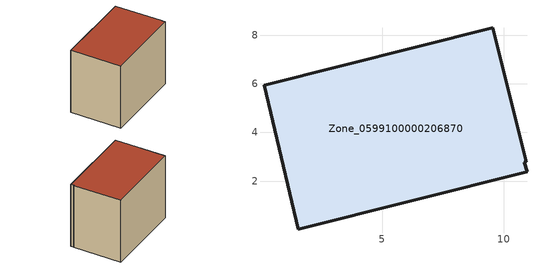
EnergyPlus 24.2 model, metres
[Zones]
Zone_0599100000206870
 floor ground (C_G): 1.54,0.01 0.14,5.94 9.54,8.31 10.92,2.79 10.85,2.77 10.96,2.38 z0
 wall outside (C_F): 0.14,5.94 1.54,0.01 10.96,2.38 10.85,2.77 10.92,2.79 9.54,8.31 0.14,5.94 z0:7.85
 roof outside (C_R): 9.54,8.31 0.14,5.94 1.54,0.01 10.96,2.38 10.85,2.77 10.92,2.79 z7.85
[BUILDING]
Pand.0599100000206870: North Axis=0; Terrain=City; Loads Convergence Tolerance Value=0.04; Temperature Convergence Tolerance Value=0.4; Solar Distribution=FullExterior; Maximum Number of Warmup Days=25; Minimum Number of Warmup Days=1
[Site:Location]
Rotterdam.The.Hague.AP_ZH_NLD Design_Conditions: Latitude=51.96; Longitude=4.45; Time Zone=1; Elevation=-4.5
[SITE:GROUNDTEMPERATURE:BUILDINGSURFACE]
18, 18, 18, 18, 18, 18, 18, 18, 18, 18, 18, 18
[MATERIAL] Thermal Absorptance=0.9; Solar Absorptance=0.7; Visible Absorptance=0.7
Name | Roughness | Thickness | Conductivity | Density | Specific Heat
G.TI.1965-1974 | MediumSmooth | 0.15 | 0.882353 | 540 | 1210
F.TI.1965-1974 | Rough | 0.3 | 0.697674 | 1920 | 840
R.TI.1965-1974 | MediumRough | 0.2 | 0.232558 | 1500 | 1000
[CONSTRUCTION]
C_G: G.TI.1965-1974
C_F: F.TI.1965-1974
C_R: R.TI.1965-1974
[ZONE]
Zone_0599100000206870: Type=1; Multiplier=1; Ceiling Height=Autocalculate; Volume=Autocalculate; Floor Area=autocalculate; Part of Total Floor Area=Yes
[ZONEINFILTRATION:DESIGNFLOWRATE]
Infil_Zone_0599100000206870: Zone or ZoneList or Space or SpaceList=Zone_0599100000206870; Schedule=AlwaysOn; Design Flow Rate Calculation Method=Flow/Area; Flow Rate per Floor Area=0.003; Constant Term Coefficient=1; Temperature Term Coefficient=0; Velocity Term Coefficient=0; Velocity Squared Term Coefficient=0
[HVACTEMPLATE:ZONE:IDEALLOADSAIRSYSTEM]
Zone_0599100000206870: Maximum Heating Supply Air Temperature=50; Minimum Cooling Supply Air Temperature=13; Maximum Heating Supply Air Humidity Ratio=0.0156; Minimum Cooling Supply Air Humidity Ratio=0.0077; Heating Limit=NoLimit; Cooling Limit=NoLimit; Dehumidification Control Type=ConstantSensibleHeatRatio; Cooling Sensible Heat Ratio=0.7; Dehumidification Setpoint=60; Humidification Control Type=None; Humidification Setpoint=30; Outdoor Air Method=None; Outdoor Air Flow Rate per Person=0.00944; Outdoor Air Flow Rate per Zone Floor Area=0; Outdoor Air Flow Rate per Zone=0; Demand Controlled Ventilation Type=None; Outdoor Air Economizer Type=NoEconomizer; Heat Recovery Type=None; Sensible Heat Recovery Effectiveness=0.7; Latent Heat Recovery Effectiveness=0.65
[ZONECONTROL:THERMOSTAT]
ThermostatControl_Zone_0599100000206870: Zone or ZoneList=Zone_0599100000206870; Control Type Schedule=DualSetpointControlType; Control 1=Thermostat_Zone_0599100000206870; Temperature Difference Between Cutout And Setpoint=0
[THERMOSTATSETPOINT:DUALSETPOINT]
Thermostat_Zone_0599100000206870: Heating Setpoint Temperature Schedule=HeatingSetpoint_Zone_0599100000206870; Cooling Setpoint Temperature Schedule=CoolingSetpoint_Zone_0599100000206870
[SCHEDULE:COMPACT]
HeatingSetpoint_Zone_0599100000206870: Through: 12/31, For: AllDays, Until: 24:00, 21
CoolingSetpoint_Zone_0599100000206870: Through: 12/31, For: AllDays, Until: 24:00, 24
DualSetpointControlType: Through: 12/31, For: AllDays, Until: 24:00, 4
AlwaysOn: Through: 12/31, For: AllDays, Until: 24:00, 1
